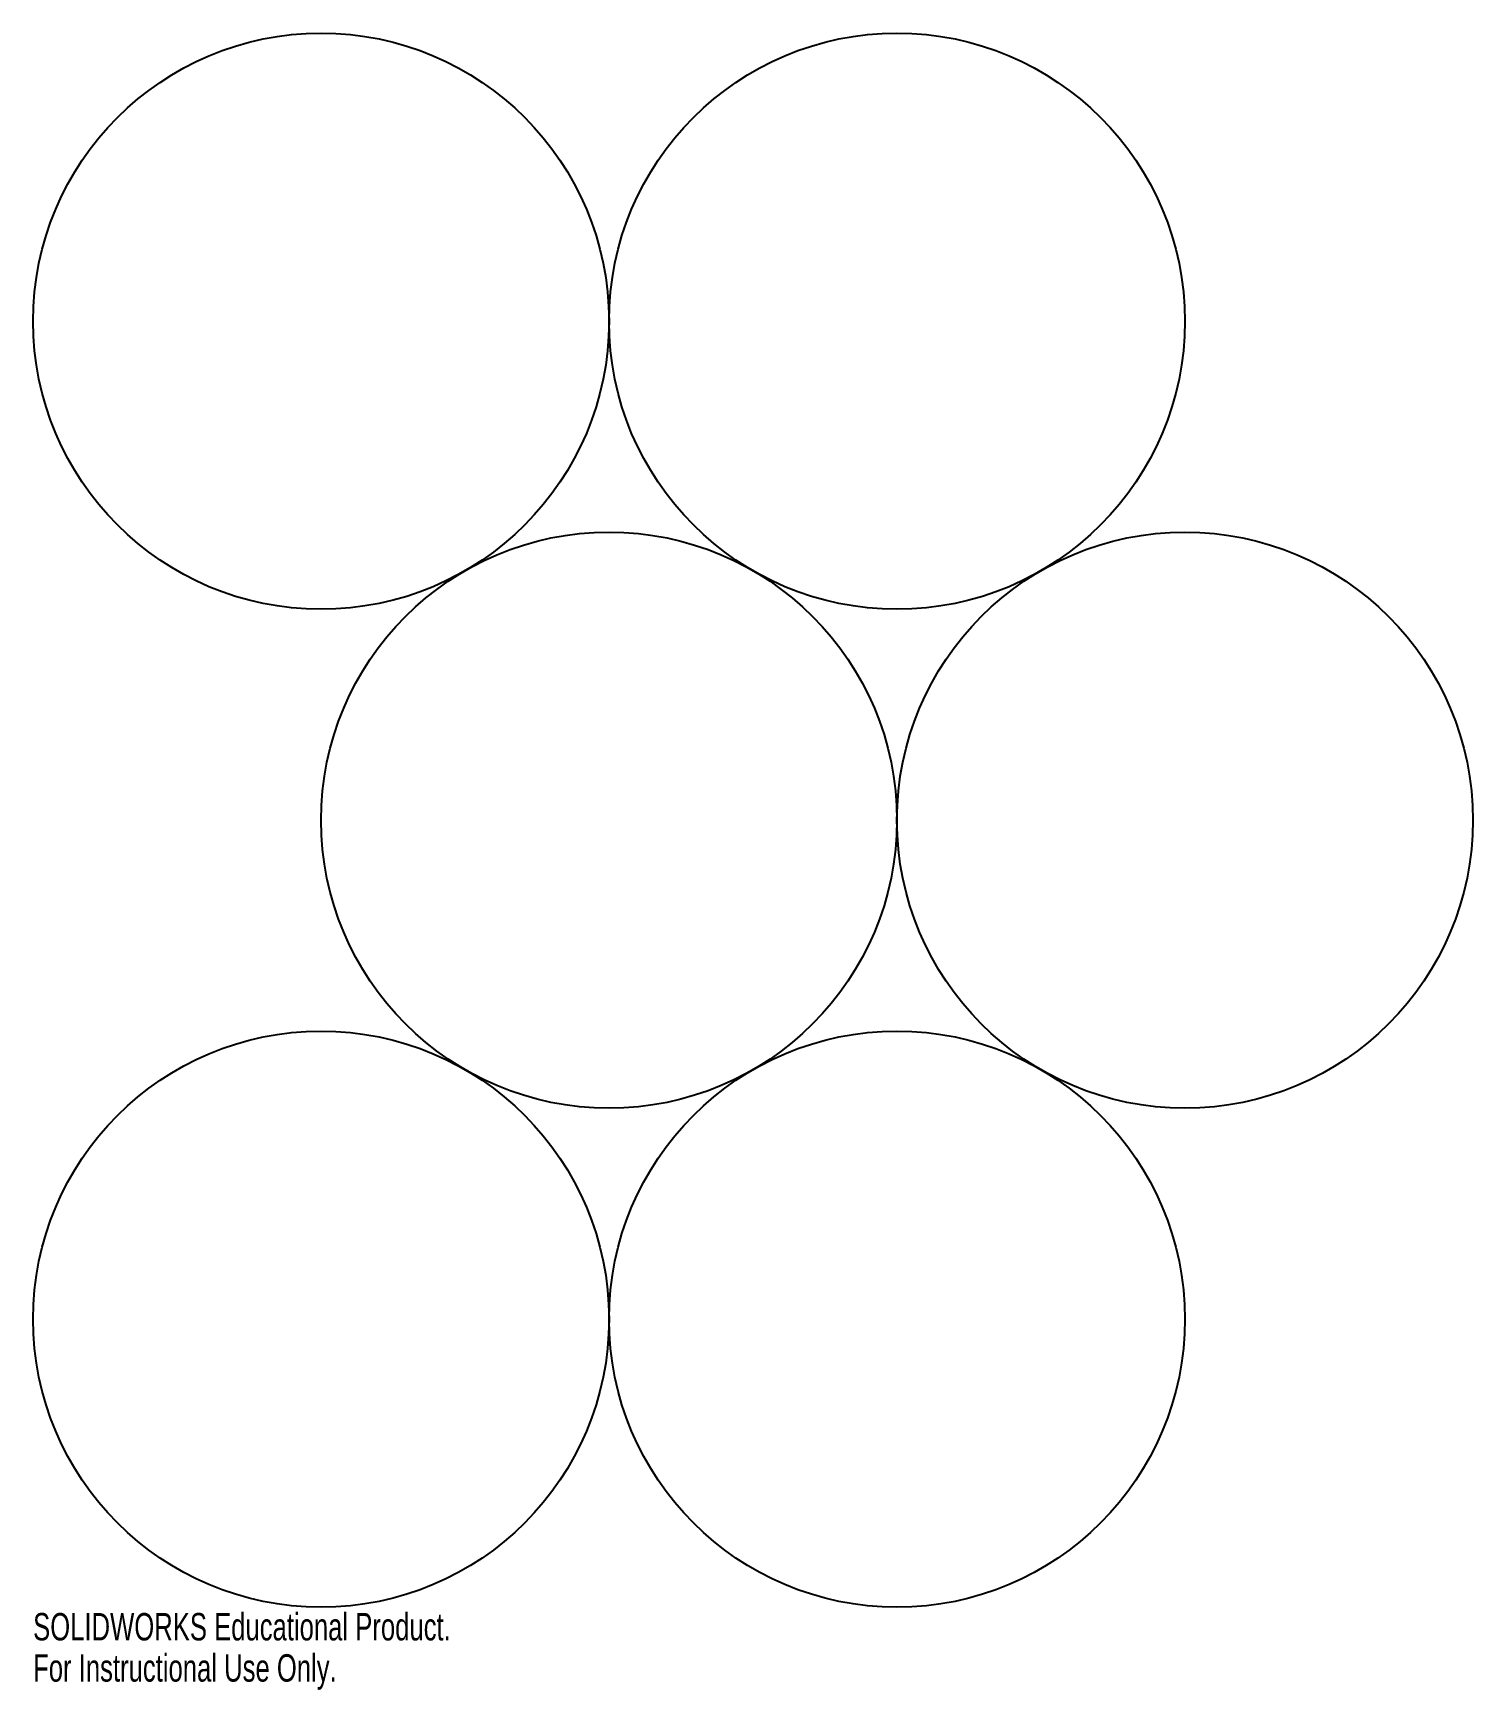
# Model space of a CAD drawing. Header units: inches. Extents: x -2 to 8, y -9.5 to 2.
import ezdxf

# ---------------------------------------------------------------- set-up
doc = ezdxf.new("R2010")
doc.units = ezdxf.units.IN
doc.header["$MEASUREMENT"] = 0
doc.styles.add('SLDTEXTSTYLE0', font='TXT', dxfattribs={"width": 0.7})

msp = doc.modelspace()

# ---------------------------------------------------------------- linework, layer by layer
at = {"color": 7, "linetype": 'Continuous', "lineweight": 25}
for centre in [(0, 0), (4, 0), (2, -3.464), (6, -3.464), (0, -6.928), (4, -6.928)]:
    msp.add_circle(centre, 2, dxfattribs=at)

# ---------------------------------------------------------------- texts
at = {"color": 7, "linetype": 'Continuous', "char_height": 0.1903, "attachment_point": 1, "style": 'SLDTEXTSTYLE0'}
for s, insert in [('SOLIDWORKS Educational Product.', (-2, -8.968)), ('For Instructional Use Only.', (-2, -9.254))]:
    msp.add_mtext(s, dxfattribs=dict(at, insert=insert))

doc.saveas('drawing.dxf')
